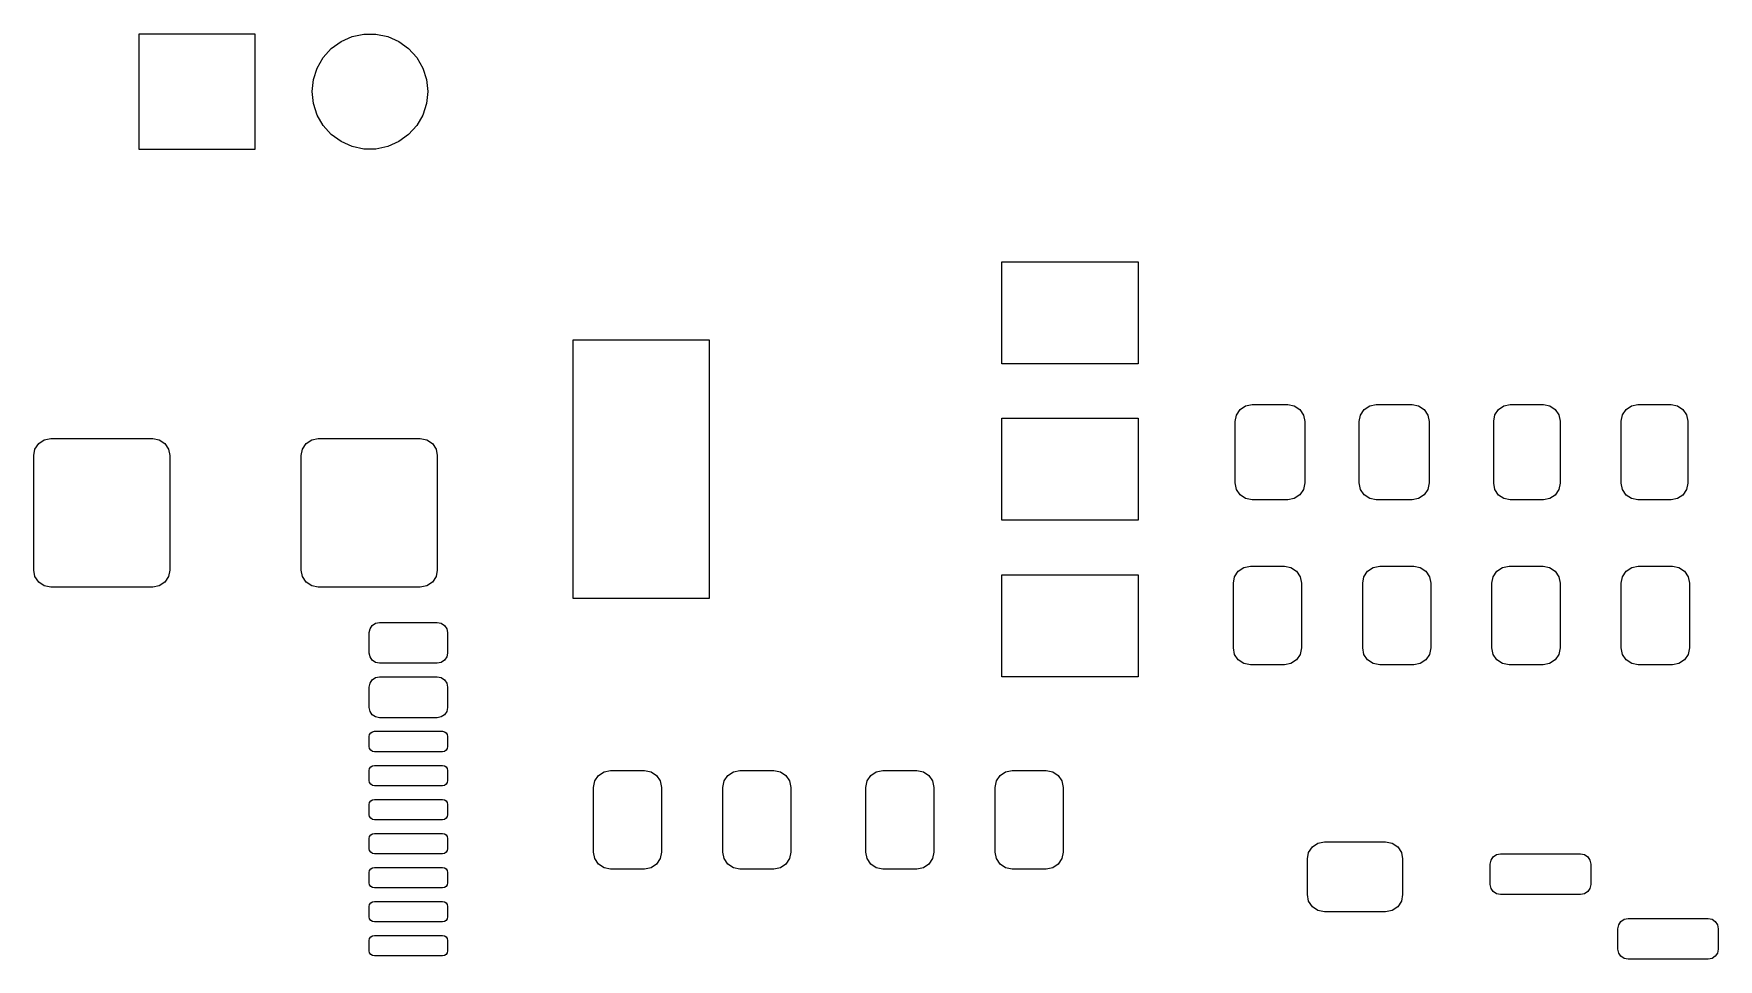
# Model space of a CAD drawing. Extents: x 36.9 to 89.3, y -100.1 to -46.9.
# Drawn here: x 36.92 to 61.67, y -60.45 to -46.85 of the extents above; entities that cross this region are included whole.
import ezdxf

# ---------------------------------------------------------------- set-up
doc = ezdxf.new("R2010")
doc.units = 0
doc.layers.add('BLACK', color=7, linetype='CONTINUOUS')

msp = doc.modelspace()

# ---------------------------------------------------------------- linework, layer by layer
at = {"layer": 'BLACK', "linetype": 'CONTINUOUS'}
for p, q in [((38.475, -48.55), (38.475, -46.85)), ((38.475, -46.85), (40.175, -46.85)), ((40.175, -46.85), (40.175, -48.55)), ((41.296239, -47.068327), (41.44, -46.963878)), ((41.44, -46.963878), (41.602336, -46.891602)), ((41.602336, -46.891602), (41.776151, -46.854656)), ((41.776151, -46.854656), (41.953849, -46.854656)), ((41.953849, -46.854656), (42.127664, -46.891602)), ((42.127664, -46.891602), (42.29, -46.963878)), ((42.29, -46.963878), (42.433761, -47.068327)), ((41.088486, -47.354274), (41.177336, -47.200383)), ((41.177336, -47.200383), (41.296239, -47.068327)), ((42.433761, -47.068327), (42.552664, -47.200383)), ((42.552664, -47.200383), (42.641514, -47.354274)), ((41.033575, -47.523275), (41.088486, -47.354274)), ((42.641514, -47.354274), (42.696425, -47.523275)), ((41.015, -47.7), (41.033575, -47.523275)), ((41.033575, -47.876725), (41.015, -47.7)), ((42.696425, -47.523275), (42.715, -47.7)), ((42.715, -47.7), (42.696425, -47.876725)), ((41.088486, -48.045726), (41.033575, -47.876725)), ((42.696425, -47.876725), (42.641514, -48.045726)), ((41.177336, -48.199617), (41.088486, -48.045726)), ((41.296239, -48.331673), (41.177336, -48.199617)), ((42.552664, -48.199617), (42.433761, -48.331673)), ((42.641514, -48.045726), (42.552664, -48.199617)), ((41.44, -48.436122), (41.296239, -48.331673)), ((41.602336, -48.508398), (41.44, -48.436122)), ((41.776151, -48.545344), (41.602336, -48.508398)), ((42.127664, -48.508398), (41.953849, -48.545344)), ((42.29, -48.436122), (42.127664, -48.508398)), ((42.433761, -48.331673), (42.29, -48.436122)), ((40.175, -48.55), (38.475, -48.55)), ((41.953849, -48.545344), (41.776151, -48.545344)), ((51.15, -51.7), (51.15, -50.2)), ((51.15, -50.2), (53.15, -50.2)), ((53.15, -50.2), (53.15, -51.7)), ((44.85, -55.15), (44.85, -51.35)), ((44.85, -51.35), (46.85, -51.35)), ((46.85, -51.35), (46.85, -55.15)), ((53.15, -51.7), (51.15, -51.7)), ((54.575, -52.55), (54.59403, -52.454329)), ((54.59403, -52.454329), (54.648223, -52.373223)), ((54.648223, -52.373223), (54.729329, -52.31903)), ((54.729329, -52.31903), (54.825, -52.3)), ((54.825, -52.3), (55.35, -52.3)), ((55.35, -52.3), (55.445671, -52.31903)), ((55.445671, -52.31903), (55.526777, -52.373223)), ((55.526777, -52.373223), (55.58097, -52.454329)), ((55.58097, -52.454329), (55.6, -52.55)), ((56.4, -52.55), (56.41903, -52.454329)), ((56.41903, -52.454329), (56.473223, -52.373223)), ((56.473223, -52.373223), (56.554329, -52.31903)), ((56.554329, -52.31903), (56.65, -52.3)), ((56.65, -52.3), (57.175, -52.3)), ((57.175, -52.3), (57.270671, -52.31903)), ((57.270671, -52.31903), (57.351777, -52.373223)), ((57.351777, -52.373223), (57.40597, -52.454329)), ((57.40597, -52.454329), (57.425, -52.55)), ((58.375, -52.54375), (58.393554, -52.450471)), ((58.393554, -52.450471), (58.446393, -52.371393)), ((58.446393, -52.371393), (58.525471, -52.318554)), ((58.525471, -52.318554), (58.61875, -52.3)), ((58.61875, -52.3), (59.10625, -52.3)), ((59.10625, -52.3), (59.199529, -52.318554)), ((59.199529, -52.318554), (59.278607, -52.371393)), ((59.278607, -52.371393), (59.331446, -52.450471)), ((59.331446, -52.450471), (59.35, -52.54375)), ((60.25, -52.54375), (60.268554, -52.450471)), ((60.268554, -52.450471), (60.321393, -52.371393)), ((60.321393, -52.371393), (60.400471, -52.318554)), ((60.400471, -52.318554), (60.49375, -52.3)), ((60.49375, -52.3), (60.98125, -52.3)), ((60.98125, -52.3), (61.074529, -52.318554)), ((61.074529, -52.318554), (61.153607, -52.371393)), ((61.153607, -52.371393), (61.206446, -52.450471)), ((61.206446, -52.450471), (61.225, -52.54375)), ((51.15, -54), (51.15, -52.5)), ((51.15, -52.5), (53.15, -52.5)), ((53.15, -52.5), (53.15, -54)), ((54.575, -53.45), (54.575, -52.55)), ((55.6, -52.55), (55.6, -53.45)), ((56.4, -53.45), (56.4, -52.55)), ((57.425, -52.55), (57.425, -53.45)), ((58.375, -53.45625), (58.375, -52.54375)), ((59.35, -52.54375), (59.35, -53.45625)), ((60.25, -53.45625), (60.25, -52.54375)), ((61.225, -52.54375), (61.225, -53.45625)), ((36.925, -53.05), (36.94403, -52.954329)), ((36.94403, -52.954329), (36.998223, -52.873223)), ((36.998223, -52.873223), (37.079329, -52.81903)), ((37.079329, -52.81903), (37.175, -52.8)), ((37.175, -52.8), (38.675, -52.8)), ((38.675, -52.8), (38.770671, -52.81903)), ((38.770671, -52.81903), (38.851777, -52.873223)), ((38.851777, -52.873223), (38.90597, -52.954329)), ((38.90597, -52.954329), (38.925, -53.05)), ((40.855, -53.05), (40.87403, -52.954329)), ((40.87403, -52.954329), (40.928223, -52.873223)), ((40.928223, -52.873223), (41.009329, -52.81903)), ((41.009329, -52.81903), (41.105, -52.8)), ((41.105, -52.8), (42.605, -52.8)), ((42.605, -52.8), (42.700671, -52.81903)), ((42.700671, -52.81903), (42.781777, -52.873223)), ((42.781777, -52.873223), (42.83597, -52.954329)), ((42.83597, -52.954329), (42.855, -53.05)), ((36.925, -54.73), (36.925, -53.05)), ((38.925, -53.05), (38.925, -54.73)), ((40.855, -54.73), (40.855, -53.05)), ((42.855, -53.05), (42.855, -54.73)), ((54.59403, -53.545671), (54.575, -53.45)), ((55.6, -53.45), (55.58097, -53.545671)), ((56.41903, -53.545671), (56.4, -53.45)), ((57.425, -53.45), (57.40597, -53.545671)), ((58.393554, -53.549529), (58.375, -53.45625)), ((59.35, -53.45625), (59.331446, -53.549529)), ((60.268554, -53.549529), (60.25, -53.45625)), ((61.225, -53.45625), (61.206446, -53.549529)), ((54.648223, -53.626777), (54.59403, -53.545671)), ((54.729329, -53.68097), (54.648223, -53.626777)), ((54.825, -53.7), (54.729329, -53.68097)), ((55.35, -53.7), (54.825, -53.7)), ((55.445671, -53.68097), (55.35, -53.7)), ((55.526777, -53.626777), (55.445671, -53.68097)), ((55.58097, -53.545671), (55.526777, -53.626777)), ((56.473223, -53.626777), (56.41903, -53.545671)), ((56.554329, -53.68097), (56.473223, -53.626777)), ((56.65, -53.7), (56.554329, -53.68097)), ((57.175, -53.7), (56.65, -53.7)), ((57.270671, -53.68097), (57.175, -53.7)), ((57.351777, -53.626777), (57.270671, -53.68097)), ((57.40597, -53.545671), (57.351777, -53.626777)), ((58.446393, -53.628607), (58.393554, -53.549529)), ((58.525471, -53.681446), (58.446393, -53.628607)), ((58.61875, -53.7), (58.525471, -53.681446)), ((59.10625, -53.7), (58.61875, -53.7)), ((59.199529, -53.681446), (59.10625, -53.7)), ((59.278607, -53.628607), (59.199529, -53.681446)), ((59.331446, -53.549529), (59.278607, -53.628607)), ((60.321393, -53.628607), (60.268554, -53.549529)), ((60.400471, -53.681446), (60.321393, -53.628607)), ((60.49375, -53.7), (60.400471, -53.681446)), ((60.98125, -53.7), (60.49375, -53.7)), ((61.074529, -53.681446), (60.98125, -53.7)), ((61.153607, -53.628607), (61.074529, -53.681446)), ((61.206446, -53.549529), (61.153607, -53.628607)), ((53.15, -54), (51.15, -54)), ((54.623223, -54.748223), (54.704329, -54.69403)), ((54.704329, -54.69403), (54.8, -54.675)), ((54.8, -54.675), (55.3, -54.675)), ((55.3, -54.675), (55.395671, -54.69403)), ((55.395671, -54.69403), (55.476777, -54.748223)), ((56.523223, -54.748223), (56.604329, -54.69403)), ((56.604329, -54.69403), (56.7, -54.675)), ((56.7, -54.675), (57.2, -54.675)), ((57.2, -54.675), (57.295671, -54.69403)), ((57.295671, -54.69403), (57.376777, -54.748223)), ((58.423223, -54.748223), (58.504329, -54.69403)), ((58.504329, -54.69403), (58.6, -54.675)), ((58.6, -54.675), (59.1, -54.675)), ((59.1, -54.675), (59.195671, -54.69403)), ((59.195671, -54.69403), (59.276777, -54.748223)), ((60.323223, -54.748223), (60.404329, -54.69403)), ((60.404329, -54.69403), (60.5, -54.675)), ((60.5, -54.675), (61, -54.675)), ((61, -54.675), (61.095671, -54.69403)), ((61.095671, -54.69403), (61.176777, -54.748223)), ((36.94403, -54.825671), (36.925, -54.73)), ((36.998223, -54.906777), (36.94403, -54.825671)), ((37.079329, -54.96097), (36.998223, -54.906777)), ((38.851777, -54.906777), (38.770671, -54.96097)), ((38.90597, -54.825671), (38.851777, -54.906777)), ((38.925, -54.73), (38.90597, -54.825671)), ((40.87403, -54.825671), (40.855, -54.73)), ((40.928223, -54.906777), (40.87403, -54.825671)), ((41.009329, -54.96097), (40.928223, -54.906777)), ((42.781777, -54.906777), (42.700671, -54.96097)), ((42.83597, -54.825671), (42.781777, -54.906777)), ((42.855, -54.73), (42.83597, -54.825671)), ((51.15, -56.3), (51.15, -54.8)), ((51.15, -54.8), (53.15, -54.8)), ((53.15, -54.8), (53.15, -56.3)), ((54.55, -54.925), (54.56903, -54.829329)), ((54.55, -55.875), (54.55, -54.925)), ((54.56903, -54.829329), (54.623223, -54.748223)), ((55.476777, -54.748223), (55.53097, -54.829329)), ((55.53097, -54.829329), (55.55, -54.925)), ((55.55, -54.925), (55.55, -55.875)), ((56.45, -54.925), (56.46903, -54.829329)), ((56.45, -55.875), (56.45, -54.925)), ((56.46903, -54.829329), (56.523223, -54.748223)), ((57.376777, -54.748223), (57.43097, -54.829329)), ((57.43097, -54.829329), (57.45, -54.925)), ((57.45, -54.925), (57.45, -55.875)), ((58.35, -54.925), (58.36903, -54.829329)), ((58.35, -55.875), (58.35, -54.925)), ((58.36903, -54.829329), (58.423223, -54.748223)), ((59.276777, -54.748223), (59.33097, -54.829329)), ((59.33097, -54.829329), (59.35, -54.925)), ((59.35, -54.925), (59.35, -55.875)), ((60.25, -54.925), (60.26903, -54.829329)), ((60.25, -55.875), (60.25, -54.925)), ((60.26903, -54.829329), (60.323223, -54.748223)), ((61.176777, -54.748223), (61.23097, -54.829329)), ((61.23097, -54.829329), (61.25, -54.925)), ((61.25, -54.925), (61.25, -55.875)), ((37.175, -54.98), (37.079329, -54.96097)), ((38.675, -54.98), (37.175, -54.98)), ((38.770671, -54.96097), (38.675, -54.98)), ((41.105, -54.98), (41.009329, -54.96097)), ((42.605, -54.98), (41.105, -54.98)), ((42.700671, -54.96097), (42.605, -54.98)), ((46.85, -55.15), (44.85, -55.15)), ((41.855, -55.65), (41.866418, -55.592597)), ((41.855, -55.95), (41.855, -55.65)), ((41.866418, -55.592597), (41.898934, -55.543934)), ((41.898934, -55.543934), (41.947597, -55.511418)), ((41.947597, -55.511418), (42.005, -55.5)), ((42.005, -55.5), (42.855, -55.5)), ((42.855, -55.5), (42.912403, -55.511418)), ((42.912403, -55.511418), (42.961066, -55.543934)), ((42.961066, -55.543934), (42.993582, -55.592597)), ((42.993582, -55.592597), (43.005, -55.65)), ((43.005, -55.65), (43.005, -55.95)), ((54.56903, -55.970671), (54.55, -55.875)), ((55.55, -55.875), (55.53097, -55.970671)), ((56.46903, -55.970671), (56.45, -55.875)), ((57.45, -55.875), (57.43097, -55.970671)), ((58.36903, -55.970671), (58.35, -55.875)), ((59.35, -55.875), (59.33097, -55.970671)), ((60.26903, -55.970671), (60.25, -55.875)), ((61.25, -55.875), (61.23097, -55.970671)), ((41.866418, -56.007403), (41.855, -55.95)), ((41.898934, -56.056066), (41.866418, -56.007403)), ((41.947597, -56.088582), (41.898934, -56.056066)), ((42.005, -56.1), (41.947597, -56.088582)), ((42.855, -56.1), (42.005, -56.1)), ((42.912403, -56.088582), (42.855, -56.1)), ((42.961066, -56.056066), (42.912403, -56.088582)), ((42.993582, -56.007403), (42.961066, -56.056066)), ((43.005, -55.95), (42.993582, -56.007403)), ((54.623223, -56.051777), (54.56903, -55.970671)), ((54.704329, -56.10597), (54.623223, -56.051777)), ((54.8, -56.125), (54.704329, -56.10597)), ((55.3, -56.125), (54.8, -56.125)), ((55.395671, -56.10597), (55.3, -56.125)), ((55.476777, -56.051777), (55.395671, -56.10597)), ((55.53097, -55.970671), (55.476777, -56.051777)), ((56.523223, -56.051777), (56.46903, -55.970671)), ((56.604329, -56.10597), (56.523223, -56.051777)), ((56.7, -56.125), (56.604329, -56.10597)), ((57.2, -56.125), (56.7, -56.125)), ((57.295671, -56.10597), (57.2, -56.125)), ((57.376777, -56.051777), (57.295671, -56.10597)), ((57.43097, -55.970671), (57.376777, -56.051777)), ((58.423223, -56.051777), (58.36903, -55.970671)), ((58.504329, -56.10597), (58.423223, -56.051777)), ((58.6, -56.125), (58.504329, -56.10597)), ((59.1, -56.125), (58.6, -56.125)), ((59.195671, -56.10597), (59.1, -56.125)), ((59.276777, -56.051777), (59.195671, -56.10597)), ((59.33097, -55.970671), (59.276777, -56.051777)), ((60.323223, -56.051777), (60.26903, -55.970671)), ((60.404329, -56.10597), (60.323223, -56.051777)), ((60.5, -56.125), (60.404329, -56.10597)), ((61, -56.125), (60.5, -56.125)), ((61.095671, -56.10597), (61, -56.125)), ((61.176777, -56.051777), (61.095671, -56.10597)), ((61.23097, -55.970671), (61.176777, -56.051777)), ((41.855, -56.45), (41.866418, -56.392597)), ((41.866418, -56.392597), (41.898934, -56.343934)), ((41.898934, -56.343934), (41.947597, -56.311418)), ((41.947597, -56.311418), (42.005, -56.3)), ((42.005, -56.3), (42.855, -56.3)), ((42.855, -56.3), (42.912403, -56.311418)), ((42.912403, -56.311418), (42.961066, -56.343934)), ((42.961066, -56.343934), (42.993582, -56.392597)), ((42.993582, -56.392597), (43.005, -56.45)), ((53.15, -56.3), (51.15, -56.3)), ((41.855, -56.75), (41.855, -56.45)), ((43.005, -56.45), (43.005, -56.75)), ((41.866418, -56.807403), (41.855, -56.75)), ((41.898934, -56.856066), (41.866418, -56.807403)), ((41.947597, -56.888582), (41.898934, -56.856066)), ((42.005, -56.9), (41.947597, -56.888582)), ((42.855, -56.9), (42.005, -56.9)), ((42.912403, -56.888582), (42.855, -56.9)), ((42.961066, -56.856066), (42.912403, -56.888582)), ((42.993582, -56.807403), (42.961066, -56.856066)), ((43.005, -56.75), (42.993582, -56.807403)), ((41.855, -57.175), (41.860709, -57.146299)), ((41.860709, -57.146299), (41.876967, -57.121967)), ((41.876967, -57.121967), (41.901299, -57.105709)), ((41.901299, -57.105709), (41.93, -57.1)), ((41.93, -57.1), (42.93, -57.1)), ((42.93, -57.1), (42.958701, -57.105709)), ((42.958701, -57.105709), (42.983033, -57.121967)), ((42.983033, -57.121967), (42.999291, -57.146299)), ((42.999291, -57.146299), (43.005, -57.175)), ((41.855, -57.325), (41.855, -57.175)), ((41.860709, -57.353701), (41.855, -57.325)), ((41.876967, -57.378033), (41.860709, -57.353701)), ((41.901299, -57.394291), (41.876967, -57.378033)), ((41.93, -57.4), (41.901299, -57.394291)), ((42.93, -57.4), (41.93, -57.4)), ((42.958701, -57.394291), (42.93, -57.4)), ((42.983033, -57.378033), (42.958701, -57.394291)), ((42.999291, -57.353701), (42.983033, -57.378033)), ((43.005, -57.325), (42.999291, -57.353701)), ((43.005, -57.175), (43.005, -57.325)), ((41.855, -57.675), (41.860709, -57.646299)), ((41.860709, -57.646299), (41.876967, -57.621967)), ((41.876967, -57.621967), (41.901299, -57.605709)), ((41.901299, -57.605709), (41.93, -57.6)), ((41.93, -57.6), (42.93, -57.6)), ((42.93, -57.6), (42.958701, -57.605709)), ((42.958701, -57.605709), (42.983033, -57.621967)), ((42.983033, -57.621967), (42.999291, -57.646299)), ((42.999291, -57.646299), (43.005, -57.675)), ((41.855, -57.825), (41.855, -57.675)), ((41.860709, -57.853701), (41.855, -57.825)), ((41.876967, -57.878033), (41.860709, -57.853701)), ((41.901299, -57.894291), (41.876967, -57.878033)), ((41.93, -57.9), (41.901299, -57.894291)), ((42.93, -57.9), (41.93, -57.9)), ((42.958701, -57.894291), (42.93, -57.9)), ((42.983033, -57.878033), (42.958701, -57.894291)), ((42.999291, -57.853701), (42.983033, -57.878033)), ((43.005, -57.825), (42.999291, -57.853701)), ((43.005, -57.675), (43.005, -57.825)), ((45.15, -57.925), (45.16903, -57.829329)), ((45.16903, -57.829329), (45.223223, -57.748223)), ((45.223223, -57.748223), (45.304329, -57.69403)), ((45.304329, -57.69403), (45.4, -57.675)), ((45.4, -57.675), (45.9, -57.675)), ((45.9, -57.675), (45.995671, -57.69403)), ((45.995671, -57.69403), (46.076777, -57.748223)), ((46.076777, -57.748223), (46.13097, -57.829329)), ((46.13097, -57.829329), (46.15, -57.925)), ((47.05, -57.925), (47.06903, -57.829329)), ((47.06903, -57.829329), (47.123223, -57.748223)), ((47.123223, -57.748223), (47.204329, -57.69403)), ((47.204329, -57.69403), (47.3, -57.675)), ((47.3, -57.675), (47.8, -57.675)), ((47.8, -57.675), (47.895671, -57.69403)), ((47.895671, -57.69403), (47.976777, -57.748223)), ((47.976777, -57.748223), (48.03097, -57.829329)), ((48.03097, -57.829329), (48.05, -57.925)), ((49.15, -57.925), (49.16903, -57.829329)), ((49.16903, -57.829329), (49.223223, -57.748223)), ((49.223223, -57.748223), (49.304329, -57.69403)), ((49.304329, -57.69403), (49.4, -57.675)), ((49.4, -57.675), (49.9, -57.675)), ((49.9, -57.675), (49.995671, -57.69403)), ((49.995671, -57.69403), (50.076777, -57.748223)), ((50.076777, -57.748223), (50.13097, -57.829329)), ((50.13097, -57.829329), (50.15, -57.925)), ((51.05, -57.925), (51.06903, -57.829329)), ((51.06903, -57.829329), (51.123223, -57.748223)), ((51.123223, -57.748223), (51.204329, -57.69403)), ((51.204329, -57.69403), (51.3, -57.675)), ((51.3, -57.675), (51.8, -57.675)), ((51.8, -57.675), (51.895671, -57.69403)), ((51.895671, -57.69403), (51.976777, -57.748223)), ((51.976777, -57.748223), (52.03097, -57.829329)), ((52.03097, -57.829329), (52.05, -57.925)), ((41.855, -58.175), (41.860709, -58.146299)), ((41.860709, -58.146299), (41.876967, -58.121967)), ((41.876967, -58.121967), (41.901299, -58.105709)), ((41.901299, -58.105709), (41.93, -58.1)), ((41.93, -58.1), (42.93, -58.1)), ((42.93, -58.1), (42.958701, -58.105709)), ((42.958701, -58.105709), (42.983033, -58.121967)), ((42.983033, -58.121967), (42.999291, -58.146299)), ((42.999291, -58.146299), (43.005, -58.175)), ((45.15, -58.875), (45.15, -57.925)), ((46.15, -57.925), (46.15, -58.875)), ((47.05, -58.875), (47.05, -57.925)), ((48.05, -57.925), (48.05, -58.875)), ((49.15, -58.875), (49.15, -57.925)), ((50.15, -57.925), (50.15, -58.875)), ((51.05, -58.875), (51.05, -57.925)), ((52.05, -57.925), (52.05, -58.875)), ((41.855, -58.325), (41.855, -58.175)), ((41.860709, -58.353701), (41.855, -58.325)), ((41.876967, -58.378033), (41.860709, -58.353701)), ((41.901299, -58.394291), (41.876967, -58.378033)), ((41.93, -58.4), (41.901299, -58.394291)), ((42.93, -58.4), (41.93, -58.4)), ((42.958701, -58.394291), (42.93, -58.4)), ((42.983033, -58.378033), (42.958701, -58.394291)), ((42.999291, -58.353701), (42.983033, -58.378033)), ((43.005, -58.325), (42.999291, -58.353701)), ((43.005, -58.175), (43.005, -58.325)), ((41.855, -58.675), (41.860709, -58.646299)), ((41.860709, -58.646299), (41.876967, -58.621967)), ((41.876967, -58.621967), (41.901299, -58.605709)), ((41.901299, -58.605709), (41.93, -58.6)), ((41.93, -58.6), (42.93, -58.6)), ((42.93, -58.6), (42.958701, -58.605709)), ((42.958701, -58.605709), (42.983033, -58.621967)), ((42.983033, -58.621967), (42.999291, -58.646299)), ((42.999291, -58.646299), (43.005, -58.675)), ((41.855, -58.825), (41.855, -58.675)), ((41.860709, -58.853701), (41.855, -58.825)), ((41.876967, -58.878033), (41.860709, -58.853701)), ((41.901299, -58.894291), (41.876967, -58.878033)), ((41.93, -58.9), (41.901299, -58.894291)), ((42.93, -58.9), (41.93, -58.9)), ((42.958701, -58.894291), (42.93, -58.9)), ((42.983033, -58.878033), (42.958701, -58.894291)), ((42.999291, -58.853701), (42.983033, -58.878033)), ((43.005, -58.825), (42.999291, -58.853701)), ((43.005, -58.675), (43.005, -58.825)), ((45.16903, -58.970671), (45.15, -58.875)), ((46.15, -58.875), (46.13097, -58.970671)), ((47.06903, -58.970671), (47.05, -58.875)), ((48.05, -58.875), (48.03097, -58.970671)), ((49.16903, -58.970671), (49.15, -58.875)), ((50.15, -58.875), (50.13097, -58.970671)), ((51.06903, -58.970671), (51.05, -58.875)), ((52.05, -58.875), (52.03097, -58.970671)), ((55.6375, -58.975), (55.65653, -58.879329)), ((55.65653, -58.879329), (55.710723, -58.798223)), ((55.710723, -58.798223), (55.791829, -58.74403)), ((55.791829, -58.74403), (55.8875, -58.725)), ((55.8875, -58.725), (56.7875, -58.725)), ((56.7875, -58.725), (56.883171, -58.74403)), ((56.883171, -58.74403), (56.964277, -58.798223)), ((56.964277, -58.798223), (57.01847, -58.879329)), ((57.01847, -58.879329), (57.0375, -58.975)), ((58.417597, -58.911418), (58.475, -58.9)), ((58.475, -58.9), (59.65, -58.9)), ((59.65, -58.9), (59.707403, -58.911418)), ((41.855, -59.175), (41.860709, -59.146299)), ((41.860709, -59.146299), (41.876967, -59.121967)), ((41.876967, -59.121967), (41.901299, -59.105709)), ((41.901299, -59.105709), (41.93, -59.1)), ((41.93, -59.1), (42.93, -59.1)), ((42.93, -59.1), (42.958701, -59.105709)), ((42.958701, -59.105709), (42.983033, -59.121967)), ((42.983033, -59.121967), (42.999291, -59.146299)), ((42.999291, -59.146299), (43.005, -59.175)), ((45.223223, -59.051777), (45.16903, -58.970671)), ((45.304329, -59.10597), (45.223223, -59.051777)), ((45.4, -59.125), (45.304329, -59.10597)), ((45.9, -59.125), (45.4, -59.125)), ((45.995671, -59.10597), (45.9, -59.125)), ((46.076777, -59.051777), (45.995671, -59.10597)), ((46.13097, -58.970671), (46.076777, -59.051777)), ((47.123223, -59.051777), (47.06903, -58.970671)), ((47.204329, -59.10597), (47.123223, -59.051777)), ((47.3, -59.125), (47.204329, -59.10597)), ((47.8, -59.125), (47.3, -59.125)), ((47.895671, -59.10597), (47.8, -59.125)), ((47.976777, -59.051777), (47.895671, -59.10597)), ((48.03097, -58.970671), (47.976777, -59.051777)), ((49.223223, -59.051777), (49.16903, -58.970671)), ((49.304329, -59.10597), (49.223223, -59.051777)), ((49.4, -59.125), (49.304329, -59.10597)), ((49.9, -59.125), (49.4, -59.125)), ((49.995671, -59.10597), (49.9, -59.125)), ((50.076777, -59.051777), (49.995671, -59.10597)), ((50.13097, -58.970671), (50.076777, -59.051777)), ((51.123223, -59.051777), (51.06903, -58.970671)), ((51.204329, -59.10597), (51.123223, -59.051777)), ((51.3, -59.125), (51.204329, -59.10597)), ((51.8, -59.125), (51.3, -59.125)), ((51.895671, -59.10597), (51.8, -59.125)), ((51.976777, -59.051777), (51.895671, -59.10597)), ((52.03097, -58.970671), (51.976777, -59.051777)), ((55.6375, -59.5), (55.6375, -58.975)), ((57.0375, -58.975), (57.0375, -59.5)), ((58.325, -59.05), (58.336418, -58.992597)), ((58.325, -59.35), (58.325, -59.05)), ((58.336418, -58.992597), (58.368934, -58.943934)), ((58.368934, -58.943934), (58.417597, -58.911418)), ((59.707403, -58.911418), (59.756066, -58.943934)), ((59.756066, -58.943934), (59.788582, -58.992597)), ((59.788582, -58.992597), (59.8, -59.05)), ((59.8, -59.05), (59.8, -59.35)), ((41.855, -59.325), (41.855, -59.175)), ((41.860709, -59.353701), (41.855, -59.325)), ((41.876967, -59.378033), (41.860709, -59.353701)), ((41.901299, -59.394291), (41.876967, -59.378033)), ((41.93, -59.4), (41.901299, -59.394291)), ((42.93, -59.4), (41.93, -59.4)), ((42.958701, -59.394291), (42.93, -59.4)), ((42.983033, -59.378033), (42.958701, -59.394291)), ((42.999291, -59.353701), (42.983033, -59.378033)), ((43.005, -59.325), (42.999291, -59.353701)), ((43.005, -59.175), (43.005, -59.325)), ((58.336418, -59.407403), (58.325, -59.35)), ((59.8, -59.35), (59.788582, -59.407403)), ((41.855, -59.675), (41.860709, -59.646299)), ((41.860709, -59.646299), (41.876967, -59.621967)), ((41.876967, -59.621967), (41.901299, -59.605709)), ((41.901299, -59.605709), (41.93, -59.6)), ((41.93, -59.6), (42.93, -59.6)), ((42.93, -59.6), (42.958701, -59.605709)), ((42.958701, -59.605709), (42.983033, -59.621967)), ((42.983033, -59.621967), (42.999291, -59.646299)), ((42.999291, -59.646299), (43.005, -59.675)), ((55.65653, -59.595671), (55.6375, -59.5)), ((55.710723, -59.676777), (55.65653, -59.595671)), ((57.01847, -59.595671), (56.964277, -59.676777)), ((57.0375, -59.5), (57.01847, -59.595671)), ((58.368934, -59.456066), (58.336418, -59.407403)), ((58.417597, -59.488582), (58.368934, -59.456066)), ((58.475, -59.5), (58.417597, -59.488582)), ((59.65, -59.5), (58.475, -59.5)), ((59.707403, -59.488582), (59.65, -59.5)), ((59.756066, -59.456066), (59.707403, -59.488582)), ((59.788582, -59.407403), (59.756066, -59.456066)), ((41.855, -59.825), (41.855, -59.675)), ((41.860709, -59.853701), (41.855, -59.825)), ((41.876967, -59.878033), (41.860709, -59.853701)), ((41.901299, -59.894291), (41.876967, -59.878033)), ((41.93, -59.9), (41.901299, -59.894291)), ((42.958701, -59.894291), (42.93, -59.9)), ((42.983033, -59.878033), (42.958701, -59.894291)), ((42.999291, -59.853701), (42.983033, -59.878033)), ((43.005, -59.825), (42.999291, -59.853701)), ((43.005, -59.675), (43.005, -59.825)), ((55.791829, -59.73097), (55.710723, -59.676777)), ((55.8875, -59.75), (55.791829, -59.73097)), ((56.7875, -59.75), (55.8875, -59.75)), ((56.883171, -59.73097), (56.7875, -59.75)), ((56.964277, -59.676777), (56.883171, -59.73097)), ((60.211418, -59.942597), (60.243934, -59.893934)), ((60.243934, -59.893934), (60.292597, -59.861418)), ((60.292597, -59.861418), (60.35, -59.85)), ((60.35, -59.85), (61.525, -59.85)), ((61.525, -59.85), (61.582403, -59.861418)), ((61.582403, -59.861418), (61.631066, -59.893934)), ((61.631066, -59.893934), (61.663582, -59.942597)), ((41.860709, -60.146299), (41.876967, -60.121967)), ((41.876967, -60.121967), (41.901299, -60.105709)), ((41.901299, -60.105709), (41.93, -60.1)), ((42.93, -59.9), (41.93, -59.9)), ((41.93, -60.1), (42.93, -60.1)), ((42.93, -60.1), (42.958701, -60.105709)), ((42.958701, -60.105709), (42.983033, -60.121967)), ((42.983033, -60.121967), (42.999291, -60.146299)), ((60.2, -60), (60.211418, -59.942597)), ((60.2, -60.3), (60.2, -60)), ((61.663582, -59.942597), (61.675, -60)), ((61.675, -60), (61.675, -60.3)), ((41.855, -60.175), (41.860709, -60.146299)), ((41.855, -60.325), (41.855, -60.175)), ((41.860709, -60.353701), (41.855, -60.325)), ((41.876967, -60.378033), (41.860709, -60.353701)), ((41.901299, -60.394291), (41.876967, -60.378033)), ((42.983033, -60.378033), (42.958701, -60.394291)), ((42.999291, -60.353701), (42.983033, -60.378033)), ((42.999291, -60.146299), (43.005, -60.175)), ((43.005, -60.325), (42.999291, -60.353701)), ((43.005, -60.175), (43.005, -60.325)), ((60.211418, -60.357403), (60.2, -60.3)), ((60.243934, -60.406066), (60.211418, -60.357403)), ((61.663582, -60.357403), (61.631066, -60.406066)), ((61.675, -60.3), (61.663582, -60.357403)), ((41.93, -60.4), (41.901299, -60.394291)), ((42.93, -60.4), (41.93, -60.4)), ((42.958701, -60.394291), (42.93, -60.4)), ((60.292597, -60.438582), (60.243934, -60.406066)), ((60.35, -60.45), (60.292597, -60.438582)), ((61.525, -60.45), (60.35, -60.45)), ((61.582403, -60.438582), (61.525, -60.45)), ((61.631066, -60.406066), (61.582403, -60.438582))]:
    msp.add_line(p, q, dxfattribs=at)

doc.saveas('drawing.dxf')
